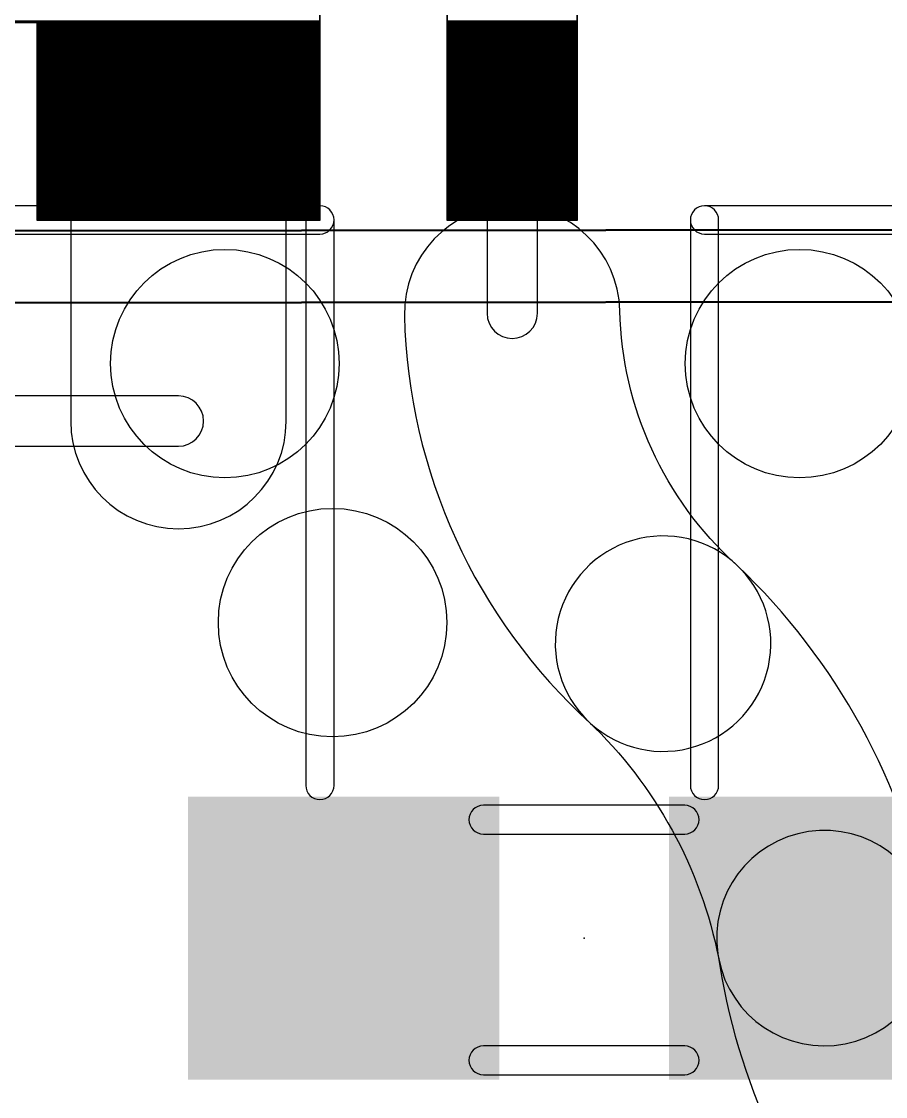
# Model space of a CAD drawing. Extents: x -21 to 88, y -12 to 76.
# Drawn here: x 40.851 to 43.906, y 30.245 to 34.047 of the extents above; entities that cross this region are included whole.
import ezdxf

# ---------------------------------------------------------------- set-up
doc = ezdxf.new("R2010")
doc.units = 0
for name, color, linetype in [('1', 22, 'CONTINUOUS'), ('16', 175, 'CONTINUOUS'), ('18', 82, 'CONTINUOUS'), ('23', 7, 'CONTINUOUS'), ('51', 253, 'CONTINUOUS')]:
    doc.layers.add(name, color=color, linetype=linetype)

# ---------------------------------------------------------------- blocks, each defined once
blk = doc.blocks.new('RECT')
blk.add_solid([(-0.5, -0.5), (0.5, -0.5), (-0.5, 0.5), (0.5, 0.5)])
blk = doc.blocks.new('ROUNDV')
blk.add_circle((0, 0), 0.5)

msp = doc.modelspace()

# ---------------------------------------------------------------- linework, layer by layer
at = {"layer": '1'}
for points in [[(42.8147, 35.875), (42.8147, 33.345, 1), (42.8173, 33.345), (42.8173, 35.875, 1)], [(42.3573, 33.345), (42.3573, 35.625, 1), (42.3547, 35.625), (42.3547, 33.345, 1)], [(41.9047, 35.375), (41.9047, 33.345, 1), (41.9073, 33.345), (41.9073, 35.375, 1)], [(38.706, 34.0449), (41.906, 34.0449, 1), (41.906, 34.0475), (38.706, 34.0475, 1)], [(40.906, 34.0463), (39.706, 34.0463, 1), (39.706, 34.0437), (40.906, 34.0437, 1)], [(40.9073, 33.345), (40.9073, 34.045, 1), (40.9047, 34.045), (40.9047, 33.345, 1)], [(40.906, 34.0424), (41.906, 34.0424, 1), (41.906, 34.0449), (40.906, 34.0449, 1)], [(40.906, 34.0399), (41.906, 34.0399, 1), (41.906, 34.0424), (40.906, 34.0424, 1)], [(40.906, 34.0373), (41.906, 34.0373, 1), (41.906, 34.0399), (40.906, 34.0399, 1)], [(40.906, 34.0348), (41.906, 34.0348, 1), (41.906, 34.0373), (40.906, 34.0373, 1)], [(40.906, 34.0322), (41.906, 34.0322, 1), (41.906, 34.0348), (40.906, 34.0348, 1)], [(40.906, 34.0297), (41.906, 34.0297, 1), (41.906, 34.0322), (40.906, 34.0322, 1)], [(40.906, 34.0272), (41.906, 34.0272, 1), (41.906, 34.0297), (40.906, 34.0297, 1)], [(40.906, 34.0246), (41.906, 34.0246, 1), (41.906, 34.0272), (40.906, 34.0272, 1)], [(42.356, 34.0449), (42.816, 34.0449, 1), (42.816, 34.0475), (42.356, 34.0475, 1)], [(42.356, 34.0373), (42.816, 34.0373, 1), (42.816, 34.0399), (42.356, 34.0399, 1)], [(42.356, 34.0348), (42.816, 34.0348, 1), (42.816, 34.0373), (42.356, 34.0373, 1)], [(42.356, 34.0322), (42.816, 34.0322, 1), (42.816, 34.0348), (42.356, 34.0348, 1)], [(42.356, 34.0297), (42.816, 34.0297, 1), (42.816, 34.0322), (42.356, 34.0322, 1)], [(42.356, 34.0246), (42.816, 34.0246, 1), (42.816, 34.0272), (42.356, 34.0272, 1)], [(42.356, 34.0424), (42.816, 34.0424, 1), (42.816, 34.0449), (42.356, 34.0449, 1)], [(42.356, 34.0399), (42.816, 34.0399, 1), (42.816, 34.0424), (42.356, 34.0424, 1)], [(42.356, 34.0272), (42.816, 34.0272, 1), (42.816, 34.0297), (42.356, 34.0297, 1)], [(40.906, 34.0221), (41.906, 34.0221, 1), (41.906, 34.0246), (40.906, 34.0246, 1)], [(40.906, 34.0195), (41.906, 34.0195, 1), (41.906, 34.0221), (40.906, 34.0221, 1)], [(40.906, 34.017), (41.906, 34.017, 1), (41.906, 34.0195), (40.906, 34.0195, 1)], [(40.906, 34.0145), (41.906, 34.0145, 1), (41.906, 34.017), (40.906, 34.017, 1)], [(40.906, 34.0119), (41.906, 34.0119, 1), (41.906, 34.0145), (40.906, 34.0145, 1)], [(40.906, 34.0094), (41.906, 34.0094, 1), (41.906, 34.0119), (40.906, 34.0119, 1)], [(40.906, 34.0068), (41.906, 34.0068, 1), (41.906, 34.0094), (40.906, 34.0094, 1)], [(40.906, 34.0043), (41.906, 34.0043, 1), (41.906, 34.0068), (40.906, 34.0068, 1)], [(40.906, 34.0018), (41.906, 34.0018, 1), (41.906, 34.0043), (40.906, 34.0043, 1)], [(40.906, 33.9992), (41.906, 33.9992, 1), (41.906, 34.0018), (40.906, 34.0018, 1)], [(40.906, 33.9967), (41.906, 33.9967, 1), (41.906, 33.9992), (40.906, 33.9992, 1)], [(40.906, 33.9941), (41.906, 33.9941, 1), (41.906, 33.9967), (40.906, 33.9967, 1)], [(40.906, 33.9916), (41.906, 33.9916, 1), (41.906, 33.9941), (40.906, 33.9941, 1)], [(40.906, 33.989), (41.906, 33.989, 1), (41.906, 33.9916), (40.906, 33.9916, 1)], [(40.906, 33.9865), (41.906, 33.9865, 1), (41.906, 33.989), (40.906, 33.989, 1)], [(42.356, 34.0195), (42.816, 34.0195, 1), (42.816, 34.0221), (42.356, 34.0221, 1)], [(42.356, 34.0145), (42.816, 34.0145, 1), (42.816, 34.017), (42.356, 34.017, 1)], [(42.356, 34.0119), (42.816, 34.0119, 1), (42.816, 34.0145), (42.356, 34.0145, 1)], [(42.356, 34.0068), (42.816, 34.0068, 1), (42.816, 34.0094), (42.356, 34.0094, 1)], [(42.356, 33.9992), (42.816, 33.9992, 1), (42.816, 34.0018), (42.356, 34.0018, 1)], [(42.356, 33.9967), (42.816, 33.9967, 1), (42.816, 33.9992), (42.356, 33.9992, 1)], [(42.356, 33.9941), (42.816, 33.9941, 1), (42.816, 33.9967), (42.356, 33.9967, 1)], [(42.356, 33.9916), (42.816, 33.9916, 1), (42.816, 33.9941), (42.356, 33.9941, 1)], [(42.356, 33.989), (42.816, 33.989, 1), (42.816, 33.9916), (42.356, 33.9916, 1)], [(42.356, 34.0221), (42.816, 34.0221, 1), (42.816, 34.0246), (42.356, 34.0246, 1)], [(42.356, 34.017), (42.816, 34.017, 1), (42.816, 34.0195), (42.356, 34.0195, 1)], [(42.356, 34.0094), (42.816, 34.0094, 1), (42.816, 34.0119), (42.356, 34.0119, 1)], [(42.356, 34.0043), (42.816, 34.0043, 1), (42.816, 34.0068), (42.356, 34.0068, 1)], [(42.356, 34.0018), (42.816, 34.0018, 1), (42.816, 34.0043), (42.356, 34.0043, 1)], [(42.356, 33.9865), (42.816, 33.9865, 1), (42.816, 33.989), (42.356, 33.989, 1)], [(40.906, 33.984), (41.906, 33.984, 1), (41.906, 33.9865), (40.906, 33.9865, 1)], [(40.906, 33.9814), (41.906, 33.9814, 1), (41.906, 33.984), (40.906, 33.984, 1)], [(40.906, 33.9789), (41.906, 33.9789, 1), (41.906, 33.9814), (40.906, 33.9814, 1)], [(40.906, 33.9763), (41.906, 33.9763, 1), (41.906, 33.9789), (40.906, 33.9789, 1)], [(40.906, 33.9738), (41.906, 33.9738, 1), (41.906, 33.9763), (40.906, 33.9763, 1)], [(40.906, 33.9713), (41.906, 33.9713, 1), (41.906, 33.9738), (40.906, 33.9738, 1)], [(40.906, 33.9687), (41.906, 33.9687, 1), (41.906, 33.9713), (40.906, 33.9713, 1)], [(40.906, 33.9662), (41.906, 33.9662, 1), (41.906, 33.9687), (40.906, 33.9687, 1)], [(40.906, 33.9636), (41.906, 33.9636, 1), (41.906, 33.9662), (40.906, 33.9662, 1)], [(40.906, 33.9611), (41.906, 33.9611, 1), (41.906, 33.9636), (40.906, 33.9636, 1)], [(40.906, 33.9586), (41.906, 33.9586, 1), (41.906, 33.9611), (40.906, 33.9611, 1)], [(40.906, 33.956), (41.906, 33.956, 1), (41.906, 33.9586), (40.906, 33.9586, 1)], [(40.906, 33.9535), (41.906, 33.9535, 1), (41.906, 33.956), (40.906, 33.956, 1)], [(40.906, 33.9509), (41.906, 33.9509, 1), (41.906, 33.9535), (40.906, 33.9535, 1)], [(41.025, 33.575), (41.025, 32.6338, 1), (41.787, 32.6338), (41.787, 33.575, 1)], [(42.356, 33.9814), (42.816, 33.9814, 1), (42.816, 33.984), (42.356, 33.984, 1)], [(42.356, 33.9763), (42.816, 33.9763, 1), (42.816, 33.9789), (42.356, 33.9789, 1)], [(42.356, 33.9738), (42.816, 33.9738, 1), (42.816, 33.9763), (42.356, 33.9763, 1)], [(42.356, 33.9687), (42.816, 33.9687, 1), (42.816, 33.9713), (42.356, 33.9713, 1)], [(42.356, 33.9636), (42.816, 33.9636, 1), (42.816, 33.9662), (42.356, 33.9662, 1)], [(42.356, 33.9586), (42.816, 33.9586, 1), (42.816, 33.9611), (42.356, 33.9611, 1)], [(42.356, 33.956), (42.816, 33.956, 1), (42.816, 33.9586), (42.356, 33.9586, 1)], [(42.356, 33.9535), (42.816, 33.9535, 1), (42.816, 33.956), (42.356, 33.956, 1)], [(42.356, 33.9509), (42.816, 33.9509, 1), (42.816, 33.9535), (42.356, 33.9535, 1)], [(42.356, 33.984), (42.816, 33.984, 1), (42.816, 33.9865), (42.356, 33.9865, 1)], [(42.356, 33.9789), (42.816, 33.9789, 1), (42.816, 33.9814), (42.356, 33.9814, 1)], [(42.356, 33.9713), (42.816, 33.9713, 1), (42.816, 33.9738), (42.356, 33.9738, 1)], [(42.356, 33.9662), (42.816, 33.9662, 1), (42.816, 33.9687), (42.356, 33.9687, 1)], [(42.356, 33.9611), (42.816, 33.9611, 1), (42.816, 33.9636), (42.356, 33.9636, 1)], [(40.906, 33.9484), (41.906, 33.9484, 1), (41.906, 33.9509), (40.906, 33.9509, 1)], [(40.906, 33.9459), (41.906, 33.9459, 1), (41.906, 33.9484), (40.906, 33.9484, 1)], [(40.906, 33.9433), (41.906, 33.9433, 1), (41.906, 33.9459), (40.906, 33.9459, 1)], [(40.906, 33.9408), (41.906, 33.9408, 1), (41.906, 33.9433), (40.906, 33.9433, 1)], [(40.906, 33.9382), (41.906, 33.9382, 1), (41.906, 33.9408), (40.906, 33.9408, 1)], [(40.906, 33.9357), (41.906, 33.9357, 1), (41.906, 33.9382), (40.906, 33.9382, 1)], [(40.906, 33.9332), (41.906, 33.9332, 1), (41.906, 33.9357), (40.906, 33.9357, 1)], [(40.906, 33.9306), (41.906, 33.9306, 1), (41.906, 33.9332), (40.906, 33.9332, 1)], [(40.906, 33.9281), (41.906, 33.9281, 1), (41.906, 33.9306), (40.906, 33.9306, 1)], [(40.906, 33.9255), (41.906, 33.9255, 1), (41.906, 33.9281), (40.906, 33.9281, 1)], [(40.906, 33.923), (41.906, 33.923, 1), (41.906, 33.9255), (40.906, 33.9255, 1)], [(40.906, 33.9205), (41.906, 33.9205, 1), (41.906, 33.923), (40.906, 33.923, 1)], [(40.906, 33.9179), (41.906, 33.9179, 1), (41.906, 33.9205), (40.906, 33.9205, 1)], [(40.906, 33.9154), (41.906, 33.9154, 1), (41.906, 33.9179), (40.906, 33.9179, 1)], [(40.906, 33.9128), (41.906, 33.9128, 1), (41.906, 33.9154), (40.906, 33.9154, 1)], [(42.356, 33.9433), (42.816, 33.9433, 1), (42.816, 33.9459), (42.356, 33.9459, 1)], [(42.356, 33.9382), (42.816, 33.9382, 1), (42.816, 33.9408), (42.356, 33.9408, 1)], [(42.356, 33.9357), (42.816, 33.9357, 1), (42.816, 33.9382), (42.356, 33.9382, 1)], [(42.356, 33.9306), (42.816, 33.9306, 1), (42.816, 33.9332), (42.356, 33.9332, 1)], [(42.356, 33.9255), (42.816, 33.9255, 1), (42.816, 33.9281), (42.356, 33.9281, 1)], [(42.356, 33.9205), (42.816, 33.9205, 1), (42.816, 33.923), (42.356, 33.923, 1)], [(42.356, 33.9179), (42.816, 33.9179, 1), (42.816, 33.9205), (42.356, 33.9205, 1)], [(42.356, 33.9154), (42.816, 33.9154, 1), (42.816, 33.9179), (42.356, 33.9179, 1)], [(42.356, 33.9128), (42.816, 33.9128, 1), (42.816, 33.9154), (42.356, 33.9154, 1)], [(42.356, 33.9484), (42.816, 33.9484, 1), (42.816, 33.9509), (42.356, 33.9509, 1)], [(42.356, 33.9459), (42.816, 33.9459, 1), (42.816, 33.9484), (42.356, 33.9484, 1)], [(42.356, 33.9408), (42.816, 33.9408, 1), (42.816, 33.9433), (42.356, 33.9433, 1)], [(42.356, 33.9332), (42.816, 33.9332, 1), (42.816, 33.9357), (42.356, 33.9357, 1)], [(42.356, 33.9281), (42.816, 33.9281, 1), (42.816, 33.9306), (42.356, 33.9306, 1)], [(42.356, 33.923), (42.816, 33.923, 1), (42.816, 33.9255), (42.356, 33.9255, 1)], [(40.906, 33.9103), (41.906, 33.9103, 1), (41.906, 33.9128), (40.906, 33.9128, 1)], [(40.906, 33.9077), (41.906, 33.9077, 1), (41.906, 33.9103), (40.906, 33.9103, 1)], [(40.906, 33.9052), (41.906, 33.9052, 1), (41.906, 33.9077), (40.906, 33.9077, 1)], [(40.906, 33.9027), (41.906, 33.9027, 1), (41.906, 33.9052), (40.906, 33.9052, 1)], [(40.906, 33.9001), (41.906, 33.9001, 1), (41.906, 33.9027), (40.906, 33.9027, 1)], [(40.906, 33.8976), (41.906, 33.8976, 1), (41.906, 33.9001), (40.906, 33.9001, 1)], [(40.906, 33.895), (41.906, 33.895, 1), (41.906, 33.8976), (40.906, 33.8976, 1)], [(40.906, 33.8925), (41.906, 33.8925, 1), (41.906, 33.895), (40.906, 33.895, 1)], [(40.906, 33.89), (41.906, 33.89, 1), (41.906, 33.8925), (40.906, 33.8925, 1)], [(40.906, 33.8874), (41.906, 33.8874, 1), (41.906, 33.89), (40.906, 33.89, 1)], [(40.906, 33.8849), (41.906, 33.8849, 1), (41.906, 33.8874), (40.906, 33.8874, 1)], [(40.906, 33.8823), (41.906, 33.8823, 1), (41.906, 33.8849), (40.906, 33.8849, 1)], [(40.906, 33.8798), (41.906, 33.8798, 1), (41.906, 33.8823), (40.906, 33.8823, 1)], [(40.906, 33.8773), (41.906, 33.8773, 1), (41.906, 33.8798), (40.906, 33.8798, 1)], [(40.906, 33.8747), (41.906, 33.8747, 1), (41.906, 33.8773), (40.906, 33.8773, 1)], [(42.356, 33.9077), (42.816, 33.9077, 1), (42.816, 33.9103), (42.356, 33.9103, 1)], [(42.356, 33.9001), (42.816, 33.9001, 1), (42.816, 33.9027), (42.356, 33.9027, 1)], [(42.356, 33.8976), (42.816, 33.8976, 1), (42.816, 33.9001), (42.356, 33.9001, 1)], [(42.356, 33.895), (42.816, 33.895, 1), (42.816, 33.8976), (42.356, 33.8976, 1)], [(42.356, 33.8925), (42.816, 33.8925, 1), (42.816, 33.895), (42.356, 33.895, 1)], [(42.356, 33.8874), (42.816, 33.8874, 1), (42.816, 33.89), (42.356, 33.89, 1)], [(42.356, 33.8823), (42.816, 33.8823, 1), (42.816, 33.8849), (42.356, 33.8849, 1)], [(42.356, 33.8773), (42.816, 33.8773, 1), (42.816, 33.8798), (42.356, 33.8798, 1)], [(42.356, 33.8747), (42.816, 33.8747, 1), (42.816, 33.8773), (42.356, 33.8773, 1)], [(42.356, 33.9103), (42.816, 33.9103, 1), (42.816, 33.9128), (42.356, 33.9128, 1)], [(42.356, 33.9052), (42.816, 33.9052, 1), (42.816, 33.9077), (42.356, 33.9077, 1)], [(42.356, 33.9027), (42.816, 33.9027, 1), (42.816, 33.9052), (42.356, 33.9052, 1)], [(42.356, 33.89), (42.816, 33.89, 1), (42.816, 33.8925), (42.356, 33.8925, 1)], [(42.356, 33.8849), (42.816, 33.8849, 1), (42.816, 33.8874), (42.356, 33.8874, 1)], [(42.356, 33.8798), (42.816, 33.8798, 1), (42.816, 33.8823), (42.356, 33.8823, 1)], [(40.906, 33.8722), (41.906, 33.8722, 1), (41.906, 33.8747), (40.906, 33.8747, 1)], [(40.906, 33.8696), (41.906, 33.8696, 1), (41.906, 33.8722), (40.906, 33.8722, 1)], [(40.906, 33.8671), (41.906, 33.8671, 1), (41.906, 33.8696), (40.906, 33.8696, 1)], [(40.906, 33.8646), (41.906, 33.8646, 1), (41.906, 33.8671), (40.906, 33.8671, 1)], [(40.906, 33.862), (41.906, 33.862, 1), (41.906, 33.8646), (40.906, 33.8646, 1)], [(40.906, 33.8595), (41.906, 33.8595, 1), (41.906, 33.862), (40.906, 33.862, 1)], [(40.906, 33.8569), (41.906, 33.8569, 1), (41.906, 33.8595), (40.906, 33.8595, 1)], [(40.906, 33.8544), (41.906, 33.8544, 1), (41.906, 33.8569), (40.906, 33.8569, 1)], [(40.906, 33.8519), (41.906, 33.8519, 1), (41.906, 33.8544), (40.906, 33.8544, 1)], [(40.906, 33.8493), (41.906, 33.8493, 1), (41.906, 33.8519), (40.906, 33.8519, 1)], [(40.906, 33.8468), (41.906, 33.8468, 1), (41.906, 33.8493), (40.906, 33.8493, 1)], [(40.906, 33.8442), (41.906, 33.8442, 1), (41.906, 33.8468), (40.906, 33.8468, 1)], [(40.906, 33.8417), (41.906, 33.8417, 1), (41.906, 33.8442), (40.906, 33.8442, 1)], [(40.906, 33.8392), (41.906, 33.8392, 1), (41.906, 33.8417), (40.906, 33.8417, 1)], [(40.906, 33.8366), (41.906, 33.8366, 1), (41.906, 33.8392), (40.906, 33.8392, 1)], [(42.356, 33.8696), (42.816, 33.8696, 1), (42.816, 33.8722), (42.356, 33.8722, 1)], [(42.356, 33.862), (42.816, 33.862, 1), (42.816, 33.8646), (42.356, 33.8646, 1)], [(42.356, 33.8595), (42.816, 33.8595, 1), (42.816, 33.862), (42.356, 33.862, 1)], [(42.356, 33.8569), (42.816, 33.8569, 1), (42.816, 33.8595), (42.356, 33.8595, 1)], [(42.356, 33.8544), (42.816, 33.8544, 1), (42.816, 33.8569), (42.356, 33.8569, 1)], [(42.356, 33.8493), (42.816, 33.8493, 1), (42.816, 33.8519), (42.356, 33.8519, 1)], [(42.356, 33.8442), (42.816, 33.8442, 1), (42.816, 33.8468), (42.356, 33.8468, 1)], [(42.356, 33.8392), (42.816, 33.8392, 1), (42.816, 33.8417), (42.356, 33.8417, 1)], [(42.356, 33.8366), (42.816, 33.8366, 1), (42.816, 33.8392), (42.356, 33.8392, 1)], [(42.356, 33.8722), (42.816, 33.8722, 1), (42.816, 33.8747), (42.356, 33.8747, 1)], [(42.356, 33.8671), (42.816, 33.8671, 1), (42.816, 33.8696), (42.356, 33.8696, 1)], [(42.356, 33.8646), (42.816, 33.8646, 1), (42.816, 33.8671), (42.356, 33.8671, 1)], [(42.356, 33.8519), (42.816, 33.8519, 1), (42.816, 33.8544), (42.356, 33.8544, 1)], [(42.356, 33.8468), (42.816, 33.8468, 1), (42.816, 33.8493), (42.356, 33.8493, 1)], [(42.356, 33.8417), (42.816, 33.8417, 1), (42.816, 33.8442), (42.356, 33.8442, 1)], [(40.906, 33.8341), (41.906, 33.8341, 1), (41.906, 33.8366), (40.906, 33.8366, 1)], [(40.906, 33.8315), (41.906, 33.8315, 1), (41.906, 33.8341), (40.906, 33.8341, 1)], [(40.906, 33.829), (41.906, 33.829, 1), (41.906, 33.8315), (40.906, 33.8315, 1)], [(40.906, 33.8264), (41.906, 33.8264, 1), (41.906, 33.829), (40.906, 33.829, 1)], [(40.906, 33.8239), (41.906, 33.8239, 1), (41.906, 33.8264), (40.906, 33.8264, 1)], [(40.906, 33.8214), (41.906, 33.8214, 1), (41.906, 33.8239), (40.906, 33.8239, 1)], [(40.906, 33.8188), (41.906, 33.8188, 1), (41.906, 33.8214), (40.906, 33.8214, 1)], [(40.906, 33.8163), (41.906, 33.8163, 1), (41.906, 33.8188), (40.906, 33.8188, 1)], [(40.906, 33.8137), (41.906, 33.8137, 1), (41.906, 33.8163), (40.906, 33.8163, 1)], [(40.906, 33.8112), (41.906, 33.8112, 1), (41.906, 33.8137), (40.906, 33.8137, 1)], [(40.906, 33.8087), (41.906, 33.8087, 1), (41.906, 33.8112), (40.906, 33.8112, 1)], [(40.906, 33.8061), (41.906, 33.8061, 1), (41.906, 33.8087), (40.906, 33.8087, 1)], [(40.906, 33.8036), (41.906, 33.8036, 1), (41.906, 33.8061), (40.906, 33.8061, 1)], [(40.906, 33.801), (41.906, 33.801, 1), (41.906, 33.8036), (40.906, 33.8036, 1)], [(40.906, 33.7985), (41.906, 33.7985, 1), (41.906, 33.801), (40.906, 33.801, 1)], [(42.356, 33.8315), (42.816, 33.8315, 1), (42.816, 33.8341), (42.356, 33.8341, 1)], [(42.356, 33.8264), (42.816, 33.8264, 1), (42.816, 33.829), (42.356, 33.829, 1)], [(42.356, 33.8214), (42.816, 33.8214, 1), (42.816, 33.8239), (42.356, 33.8239, 1)], [(42.356, 33.8188), (42.816, 33.8188, 1), (42.816, 33.8214), (42.356, 33.8214, 1)], [(42.356, 33.8163), (42.816, 33.8163, 1), (42.816, 33.8188), (42.356, 33.8188, 1)], [(42.356, 33.8137), (42.816, 33.8137, 1), (42.816, 33.8163), (42.356, 33.8163, 1)], [(42.356, 33.8061), (42.816, 33.8061, 1), (42.816, 33.8087), (42.356, 33.8087, 1)], [(42.356, 33.801), (42.816, 33.801, 1), (42.816, 33.8036), (42.356, 33.8036, 1)], [(42.356, 33.7985), (42.816, 33.7985, 1), (42.816, 33.801), (42.356, 33.801, 1)], [(42.356, 33.8341), (42.816, 33.8341, 1), (42.816, 33.8366), (42.356, 33.8366, 1)], [(42.356, 33.829), (42.816, 33.829, 1), (42.816, 33.8315), (42.356, 33.8315, 1)], [(42.356, 33.8239), (42.816, 33.8239, 1), (42.816, 33.8264), (42.356, 33.8264, 1)], [(42.356, 33.8112), (42.816, 33.8112, 1), (42.816, 33.8137), (42.356, 33.8137, 1)], [(42.356, 33.8087), (42.816, 33.8087, 1), (42.816, 33.8112), (42.356, 33.8112, 1)], [(42.356, 33.8036), (42.816, 33.8036, 1), (42.816, 33.8061), (42.356, 33.8061, 1)], [(40.906, 33.796), (41.906, 33.796, 1), (41.906, 33.7985), (40.906, 33.7985, 1)], [(40.906, 33.7934), (41.906, 33.7934, 1), (41.906, 33.796), (40.906, 33.796, 1)], [(40.906, 33.7909), (41.906, 33.7909, 1), (41.906, 33.7934), (40.906, 33.7934, 1)], [(40.906, 33.7883), (41.906, 33.7883, 1), (41.906, 33.7909), (40.906, 33.7909, 1)], [(40.906, 33.7858), (41.906, 33.7858, 1), (41.906, 33.7883), (40.906, 33.7883, 1)], [(40.906, 33.7833), (41.906, 33.7833, 1), (41.906, 33.7858), (40.906, 33.7858, 1)], [(40.906, 33.7807), (41.906, 33.7807, 1), (41.906, 33.7833), (40.906, 33.7833, 1)], [(40.906, 33.7782), (41.906, 33.7782, 1), (41.906, 33.7807), (40.906, 33.7807, 1)], [(40.906, 33.7756), (41.906, 33.7756, 1), (41.906, 33.7782), (40.906, 33.7782, 1)], [(40.906, 33.7731), (41.906, 33.7731, 1), (41.906, 33.7756), (40.906, 33.7756, 1)], [(40.906, 33.7706), (41.906, 33.7706, 1), (41.906, 33.7731), (40.906, 33.7731, 1)], [(40.906, 33.768), (41.906, 33.768, 1), (41.906, 33.7706), (40.906, 33.7706, 1)], [(40.906, 33.7655), (41.906, 33.7655, 1), (41.906, 33.768), (40.906, 33.768, 1)], [(40.906, 33.7629), (41.906, 33.7629, 1), (41.906, 33.7655), (40.906, 33.7655, 1)], [(40.906, 33.7604), (41.906, 33.7604, 1), (41.906, 33.7629), (40.906, 33.7629, 1)], [(42.356, 33.7934), (42.816, 33.7934, 1), (42.816, 33.796), (42.356, 33.796, 1)], [(42.356, 33.7883), (42.816, 33.7883, 1), (42.816, 33.7909), (42.356, 33.7909, 1)], [(42.356, 33.7833), (42.816, 33.7833, 1), (42.816, 33.7858), (42.356, 33.7858, 1)], [(42.356, 33.7807), (42.816, 33.7807, 1), (42.816, 33.7833), (42.356, 33.7833, 1)], [(42.356, 33.7782), (42.816, 33.7782, 1), (42.816, 33.7807), (42.356, 33.7807, 1)], [(42.356, 33.7756), (42.816, 33.7756, 1), (42.816, 33.7782), (42.356, 33.7782, 1)], [(42.356, 33.768), (42.816, 33.768, 1), (42.816, 33.7706), (42.356, 33.7706, 1)], [(42.356, 33.7629), (42.816, 33.7629, 1), (42.816, 33.7655), (42.356, 33.7655, 1)], [(42.356, 33.7604), (42.816, 33.7604, 1), (42.816, 33.7629), (42.356, 33.7629, 1)], [(42.356, 33.796), (42.816, 33.796, 1), (42.816, 33.7985), (42.356, 33.7985, 1)], [(42.356, 33.7909), (42.816, 33.7909, 1), (42.816, 33.7934), (42.356, 33.7934, 1)], [(42.356, 33.7858), (42.816, 33.7858, 1), (42.816, 33.7883), (42.356, 33.7883, 1)], [(42.356, 33.7731), (42.816, 33.7731, 1), (42.816, 33.7756), (42.356, 33.7756, 1)], [(42.356, 33.7706), (42.816, 33.7706, 1), (42.816, 33.7731), (42.356, 33.7731, 1)], [(42.356, 33.7655), (42.816, 33.7655, 1), (42.816, 33.768), (42.356, 33.768, 1)], [(40.906, 33.7579), (41.906, 33.7579, 1), (41.906, 33.7604), (40.906, 33.7604, 1)], [(40.906, 33.7553), (41.906, 33.7553, 1), (41.906, 33.7579), (40.906, 33.7579, 1)], [(40.906, 33.7528), (41.906, 33.7528, 1), (41.906, 33.7553), (40.906, 33.7553, 1)], [(40.906, 33.7502), (41.906, 33.7502, 1), (41.906, 33.7528), (40.906, 33.7528, 1)], [(40.906, 33.7477), (41.906, 33.7477, 1), (41.906, 33.7502), (40.906, 33.7502, 1)], [(40.906, 33.7451), (41.906, 33.7451, 1), (41.906, 33.7477), (40.906, 33.7477, 1)], [(40.906, 33.7426), (41.906, 33.7426, 1), (41.906, 33.7451), (40.906, 33.7451, 1)], [(40.906, 33.7401), (41.906, 33.7401, 1), (41.906, 33.7426), (40.906, 33.7426, 1)], [(40.906, 33.7375), (41.906, 33.7375, 1), (41.906, 33.7401), (40.906, 33.7401, 1)], [(40.906, 33.735), (41.906, 33.735, 1), (41.906, 33.7375), (40.906, 33.7375, 1)], [(40.906, 33.7324), (41.906, 33.7324, 1), (41.906, 33.735), (40.906, 33.735, 1)], [(40.906, 33.7299), (41.906, 33.7299, 1), (41.906, 33.7324), (40.906, 33.7324, 1)], [(40.906, 33.7274), (41.906, 33.7274, 1), (41.906, 33.7299), (40.906, 33.7299, 1)], [(40.906, 33.7248), (41.906, 33.7248, 1), (41.906, 33.7274), (40.906, 33.7274, 1)], [(40.906, 33.7223), (41.906, 33.7223, 1), (41.906, 33.7248), (40.906, 33.7248, 1)], [(42.356, 33.7553), (42.816, 33.7553, 1), (42.816, 33.7579), (42.356, 33.7579, 1)], [(42.356, 33.7502), (42.816, 33.7502, 1), (42.816, 33.7528), (42.356, 33.7528, 1)], [(42.356, 33.7451), (42.816, 33.7451, 1), (42.816, 33.7477), (42.356, 33.7477, 1)], [(42.356, 33.7401), (42.816, 33.7401, 1), (42.816, 33.7426), (42.356, 33.7426, 1)], [(42.356, 33.7375), (42.816, 33.7375, 1), (42.816, 33.7401), (42.356, 33.7401, 1)], [(42.356, 33.7324), (42.816, 33.7324, 1), (42.816, 33.735), (42.356, 33.735, 1)], [(42.356, 33.7248), (42.816, 33.7248, 1), (42.816, 33.7274), (42.356, 33.7274, 1)], [(42.356, 33.7223), (42.816, 33.7223, 1), (42.816, 33.7248), (42.356, 33.7248, 1)], [(42.356, 33.7579), (42.816, 33.7579, 1), (42.816, 33.7604), (42.356, 33.7604, 1)], [(42.356, 33.7528), (42.816, 33.7528, 1), (42.816, 33.7553), (42.356, 33.7553, 1)], [(42.356, 33.7477), (42.816, 33.7477, 1), (42.816, 33.7502), (42.356, 33.7502, 1)], [(42.356, 33.7426), (42.816, 33.7426, 1), (42.816, 33.7451), (42.356, 33.7451, 1)], [(42.356, 33.735), (42.816, 33.735, 1), (42.816, 33.7375), (42.356, 33.7375, 1)], [(42.356, 33.7299), (42.816, 33.7299, 1), (42.816, 33.7324), (42.356, 33.7324, 1)], [(42.356, 33.7274), (42.816, 33.7274, 1), (42.816, 33.7299), (42.356, 33.7299, 1)], [(40.906, 33.7197), (41.906, 33.7197, 1), (41.906, 33.7223), (40.906, 33.7223, 1)], [(40.906, 33.7172), (41.906, 33.7172, 1), (41.906, 33.7197), (40.906, 33.7197, 1)], [(40.906, 33.7147), (41.906, 33.7147, 1), (41.906, 33.7172), (40.906, 33.7172, 1)], [(40.906, 33.7121), (41.906, 33.7121, 1), (41.906, 33.7147), (40.906, 33.7147, 1)], [(40.906, 33.7096), (41.906, 33.7096, 1), (41.906, 33.7121), (40.906, 33.7121, 1)], [(40.906, 33.707), (41.906, 33.707, 1), (41.906, 33.7096), (40.906, 33.7096, 1)], [(40.906, 33.7045), (41.906, 33.7045, 1), (41.906, 33.707), (40.906, 33.707, 1)], [(40.906, 33.702), (41.906, 33.702, 1), (41.906, 33.7045), (40.906, 33.7045, 1)], [(40.906, 33.6994), (41.906, 33.6994, 1), (41.906, 33.702), (40.906, 33.702, 1)], [(40.906, 33.6969), (41.906, 33.6969, 1), (41.906, 33.6994), (40.906, 33.6994, 1)], [(40.906, 33.6943), (41.906, 33.6943, 1), (41.906, 33.6969), (40.906, 33.6969, 1)], [(40.906, 33.6918), (41.906, 33.6918, 1), (41.906, 33.6943), (40.906, 33.6943, 1)], [(40.906, 33.6893), (41.906, 33.6893, 1), (41.906, 33.6918), (40.906, 33.6918, 1)], [(40.906, 33.6867), (41.906, 33.6867, 1), (41.906, 33.6893), (40.906, 33.6893, 1)], [(40.906, 33.6842), (41.906, 33.6842, 1), (41.906, 33.6867), (40.906, 33.6867, 1)], [(42.356, 33.7197), (42.816, 33.7197, 1), (42.816, 33.7223), (42.356, 33.7223, 1)], [(42.356, 33.7172), (42.816, 33.7172, 1), (42.816, 33.7197), (42.356, 33.7197, 1)], [(42.356, 33.7121), (42.816, 33.7121, 1), (42.816, 33.7147), (42.356, 33.7147, 1)], [(42.356, 33.707), (42.816, 33.707, 1), (42.816, 33.7096), (42.356, 33.7096, 1)], [(42.356, 33.702), (42.816, 33.702, 1), (42.816, 33.7045), (42.356, 33.7045, 1)], [(42.356, 33.6994), (42.816, 33.6994, 1), (42.816, 33.702), (42.356, 33.702, 1)], [(42.356, 33.6943), (42.816, 33.6943, 1), (42.816, 33.6969), (42.356, 33.6969, 1)], [(42.356, 33.6867), (42.816, 33.6867, 1), (42.816, 33.6893), (42.356, 33.6893, 1)], [(42.356, 33.6842), (42.816, 33.6842, 1), (42.816, 33.6867), (42.356, 33.6867, 1)], [(42.356, 33.7147), (42.816, 33.7147, 1), (42.816, 33.7172), (42.356, 33.7172, 1)], [(42.356, 33.7096), (42.816, 33.7096, 1), (42.816, 33.7121), (42.356, 33.7121, 1)], [(42.356, 33.7045), (42.816, 33.7045, 1), (42.816, 33.707), (42.356, 33.707, 1)], [(42.356, 33.6969), (42.816, 33.6969, 1), (42.816, 33.6994), (42.356, 33.6994, 1)], [(42.356, 33.6918), (42.816, 33.6918, 1), (42.816, 33.6943), (42.356, 33.6943, 1)], [(42.356, 33.6893), (42.816, 33.6893, 1), (42.816, 33.6918), (42.356, 33.6918, 1)], [(40.906, 33.6816), (41.906, 33.6816, 1), (41.906, 33.6842), (40.906, 33.6842, 1)], [(40.906, 33.6791), (41.906, 33.6791, 1), (41.906, 33.6816), (40.906, 33.6816, 1)], [(40.906, 33.6766), (41.906, 33.6766, 1), (41.906, 33.6791), (40.906, 33.6791, 1)], [(40.906, 33.674), (41.906, 33.674, 1), (41.906, 33.6766), (40.906, 33.6766, 1)], [(40.906, 33.6715), (41.906, 33.6715, 1), (41.906, 33.674), (40.906, 33.674, 1)], [(40.906, 33.6689), (41.906, 33.6689, 1), (41.906, 33.6715), (40.906, 33.6715, 1)], [(40.906, 33.6664), (41.906, 33.6664, 1), (41.906, 33.6689), (40.906, 33.6689, 1)], [(40.906, 33.6638), (41.906, 33.6638, 1), (41.906, 33.6664), (40.906, 33.6664, 1)], [(40.906, 33.6613), (41.906, 33.6613, 1), (41.906, 33.6638), (40.906, 33.6638, 1)], [(40.906, 33.6588), (41.906, 33.6588, 1), (41.906, 33.6613), (40.906, 33.6613, 1)], [(40.906, 33.6562), (41.906, 33.6562, 1), (41.906, 33.6588), (40.906, 33.6588, 1)], [(40.906, 33.6537), (41.906, 33.6537, 1), (41.906, 33.6562), (40.906, 33.6562, 1)], [(40.906, 33.6511), (41.906, 33.6511, 1), (41.906, 33.6537), (40.906, 33.6537, 1)], [(40.906, 33.6486), (41.906, 33.6486, 1), (41.906, 33.6511), (40.906, 33.6511, 1)], [(40.906, 33.6461), (41.906, 33.6461, 1), (41.906, 33.6486), (40.906, 33.6486, 1)], [(42.356, 33.6816), (42.816, 33.6816, 1), (42.816, 33.6842), (42.356, 33.6842, 1)], [(42.356, 33.6791), (42.816, 33.6791, 1), (42.816, 33.6816), (42.356, 33.6816, 1)], [(42.356, 33.674), (42.816, 33.674, 1), (42.816, 33.6766), (42.356, 33.6766, 1)], [(42.356, 33.6689), (42.816, 33.6689, 1), (42.816, 33.6715), (42.356, 33.6715, 1)], [(42.356, 33.6638), (42.816, 33.6638, 1), (42.816, 33.6664), (42.356, 33.6664, 1)], [(42.356, 33.6613), (42.816, 33.6613, 1), (42.816, 33.6638), (42.356, 33.6638, 1)], [(42.356, 33.6562), (42.816, 33.6562, 1), (42.816, 33.6588), (42.356, 33.6588, 1)], [(42.356, 33.6511), (42.816, 33.6511, 1), (42.816, 33.6537), (42.356, 33.6537, 1)], [(42.356, 33.6461), (42.816, 33.6461, 1), (42.816, 33.6486), (42.356, 33.6486, 1)], [(42.356, 33.6766), (42.816, 33.6766, 1), (42.816, 33.6791), (42.356, 33.6791, 1)], [(42.356, 33.6715), (42.816, 33.6715, 1), (42.816, 33.674), (42.356, 33.674, 1)], [(42.356, 33.6664), (42.816, 33.6664, 1), (42.816, 33.6689), (42.356, 33.6689, 1)], [(42.356, 33.6588), (42.816, 33.6588, 1), (42.816, 33.6613), (42.356, 33.6613, 1)], [(42.356, 33.6537), (42.816, 33.6537, 1), (42.816, 33.6562), (42.356, 33.6562, 1)], [(42.356, 33.6486), (42.816, 33.6486, 1), (42.816, 33.6511), (42.356, 33.6511, 1)], [(42.4971, 33.575), (42.4971, 33.0148, 1), (42.6749, 33.0148), (42.6749, 33.575, 1)], [(40.906, 33.6435), (41.906, 33.6435, 1), (41.906, 33.6461), (40.906, 33.6461, 1)], [(40.906, 33.641), (41.906, 33.641, 1), (41.906, 33.6435), (40.906, 33.6435, 1)], [(40.906, 33.6384), (41.906, 33.6384, 1), (41.906, 33.641), (40.906, 33.641, 1)], [(40.906, 33.6359), (41.906, 33.6359, 1), (41.906, 33.6384), (40.906, 33.6384, 1)], [(40.906, 33.6334), (41.906, 33.6334, 1), (41.906, 33.6359), (40.906, 33.6359, 1)], [(40.906, 33.6308), (41.906, 33.6308, 1), (41.906, 33.6334), (40.906, 33.6334, 1)], [(40.906, 33.6283), (41.906, 33.6283, 1), (41.906, 33.6308), (40.906, 33.6308, 1)], [(40.906, 33.6257), (41.906, 33.6257, 1), (41.906, 33.6283), (40.906, 33.6283, 1)], [(40.906, 33.6232), (41.906, 33.6232, 1), (41.906, 33.6257), (40.906, 33.6257, 1)], [(40.906, 33.6207), (41.906, 33.6207, 1), (41.906, 33.6232), (40.906, 33.6232, 1)], [(40.906, 33.6181), (41.906, 33.6181, 1), (41.906, 33.6207), (40.906, 33.6207, 1)], [(40.906, 33.6156), (41.906, 33.6156, 1), (41.906, 33.6181), (40.906, 33.6181, 1)], [(40.906, 33.613), (41.906, 33.613, 1), (41.906, 33.6156), (40.906, 33.6156, 1)], [(40.906, 33.6105), (41.906, 33.6105, 1), (41.906, 33.613), (40.906, 33.613, 1)], [(40.906, 33.608), (41.906, 33.608, 1), (41.906, 33.6105), (40.906, 33.6105, 1)], [(42.356, 33.6435), (42.816, 33.6435, 1), (42.816, 33.6461), (42.356, 33.6461, 1)], [(42.356, 33.641), (42.816, 33.641, 1), (42.816, 33.6435), (42.356, 33.6435, 1)], [(42.356, 33.6384), (42.816, 33.6384, 1), (42.816, 33.641), (42.356, 33.641, 1)], [(42.356, 33.6308), (42.816, 33.6308, 1), (42.816, 33.6334), (42.356, 33.6334, 1)], [(42.356, 33.6257), (42.816, 33.6257, 1), (42.816, 33.6283), (42.356, 33.6283, 1)], [(42.356, 33.6232), (42.816, 33.6232, 1), (42.816, 33.6257), (42.356, 33.6257, 1)], [(42.356, 33.6181), (42.816, 33.6181, 1), (42.816, 33.6207), (42.356, 33.6207, 1)], [(42.356, 33.613), (42.816, 33.613, 1), (42.816, 33.6156), (42.356, 33.6156, 1)], [(42.356, 33.608), (42.816, 33.608, 1), (42.816, 33.6105), (42.356, 33.6105, 1)], [(42.356, 33.6359), (42.816, 33.6359, 1), (42.816, 33.6384), (42.356, 33.6384, 1)], [(42.356, 33.6334), (42.816, 33.6334, 1), (42.816, 33.6359), (42.356, 33.6359, 1)], [(42.356, 33.6283), (42.816, 33.6283, 1), (42.816, 33.6308), (42.356, 33.6308, 1)], [(42.356, 33.6207), (42.816, 33.6207, 1), (42.816, 33.6232), (42.356, 33.6232, 1)], [(42.356, 33.6156), (42.816, 33.6156, 1), (42.816, 33.6181), (42.356, 33.6181, 1)], [(42.356, 33.6105), (42.816, 33.6105, 1), (42.816, 33.613), (42.356, 33.613, 1)], [(40.906, 33.6054), (41.906, 33.6054, 1), (41.906, 33.608), (40.906, 33.608, 1)], [(40.906, 33.6029), (41.906, 33.6029, 1), (41.906, 33.6054), (40.906, 33.6054, 1)], [(40.906, 33.6003), (41.906, 33.6003, 1), (41.906, 33.6029), (40.906, 33.6029, 1)], [(40.906, 33.5978), (41.906, 33.5978, 1), (41.906, 33.6003), (40.906, 33.6003, 1)], [(40.906, 33.5953), (41.906, 33.5953, 1), (41.906, 33.5978), (40.906, 33.5978, 1)], [(40.906, 33.5927), (41.906, 33.5927, 1), (41.906, 33.5953), (40.906, 33.5953, 1)], [(40.906, 33.5902), (41.906, 33.5902, 1), (41.906, 33.5927), (40.906, 33.5927, 1)], [(40.906, 33.5876), (41.906, 33.5876, 1), (41.906, 33.5902), (40.906, 33.5902, 1)], [(40.906, 33.5851), (41.906, 33.5851, 1), (41.906, 33.5876), (40.906, 33.5876, 1)], [(40.906, 33.5825), (41.906, 33.5825, 1), (41.906, 33.5851), (40.906, 33.5851, 1)], [(40.906, 33.58), (41.906, 33.58, 1), (41.906, 33.5825), (40.906, 33.5825, 1)], [(40.906, 33.5775), (41.906, 33.5775, 1), (41.906, 33.58), (40.906, 33.58, 1)], [(40.906, 33.5749), (41.906, 33.5749, 1), (41.906, 33.5775), (40.906, 33.5775, 1)], [(40.906, 33.5724), (41.906, 33.5724, 1), (41.906, 33.5749), (40.906, 33.5749, 1)], [(40.906, 33.5698), (41.906, 33.5698, 1), (41.906, 33.5724), (40.906, 33.5724, 1)], [(42.356, 33.6054), (42.816, 33.6054, 1), (42.816, 33.608), (42.356, 33.608, 1)], [(42.356, 33.6029), (42.816, 33.6029, 1), (42.816, 33.6054), (42.356, 33.6054, 1)], [(42.356, 33.6003), (42.816, 33.6003, 1), (42.816, 33.6029), (42.356, 33.6029, 1)], [(42.356, 33.5927), (42.816, 33.5927, 1), (42.816, 33.5953), (42.356, 33.5953, 1)], [(42.356, 33.5876), (42.816, 33.5876, 1), (42.816, 33.5902), (42.356, 33.5902, 1)], [(42.356, 33.5851), (42.816, 33.5851, 1), (42.816, 33.5876), (42.356, 33.5876, 1)], [(42.356, 33.5825), (42.816, 33.5825, 1), (42.816, 33.5851), (42.356, 33.5851, 1)], [(42.356, 33.58), (42.816, 33.58, 1), (42.816, 33.5825), (42.356, 33.5825, 1)], [(42.356, 33.5749), (42.816, 33.5749, 1), (42.816, 33.5775), (42.356, 33.5775, 1)], [(42.356, 33.5698), (42.816, 33.5698, 1), (42.816, 33.5724), (42.356, 33.5724, 1)], [(42.356, 33.5978), (42.816, 33.5978, 1), (42.816, 33.6003), (42.356, 33.6003, 1)], [(42.356, 33.5953), (42.816, 33.5953, 1), (42.816, 33.5978), (42.356, 33.5978, 1)], [(42.356, 33.5902), (42.816, 33.5902, 1), (42.816, 33.5927), (42.356, 33.5927, 1)], [(42.356, 33.5775), (42.816, 33.5775, 1), (42.816, 33.58), (42.356, 33.58, 1)], [(42.356, 33.5724), (42.816, 33.5724, 1), (42.816, 33.5749), (42.356, 33.5749, 1)], [(40.906, 33.5673), (41.906, 33.5673, 1), (41.906, 33.5698), (40.906, 33.5698, 1)], [(40.906, 33.5648), (41.906, 33.5648, 1), (41.906, 33.5673), (40.906, 33.5673, 1)], [(40.906, 33.5622), (41.906, 33.5622, 1), (41.906, 33.5648), (40.906, 33.5648, 1)], [(40.906, 33.5597), (41.906, 33.5597, 1), (41.906, 33.5622), (40.906, 33.5622, 1)], [(40.906, 33.5571), (41.906, 33.5571, 1), (41.906, 33.5597), (40.906, 33.5597, 1)], [(40.906, 33.5546), (41.906, 33.5546, 1), (41.906, 33.5571), (40.906, 33.5571, 1)], [(40.906, 33.5521), (41.906, 33.5521, 1), (41.906, 33.5546), (40.906, 33.5546, 1)], [(40.906, 33.5495), (41.906, 33.5495, 1), (41.906, 33.5521), (40.906, 33.5521, 1)], [(40.906, 33.547), (41.906, 33.547, 1), (41.906, 33.5495), (40.906, 33.5495, 1)], [(40.906, 33.5444), (41.906, 33.5444, 1), (41.906, 33.547), (40.906, 33.547, 1)], [(40.906, 33.5419), (41.906, 33.5419, 1), (41.906, 33.5444), (40.906, 33.5444, 1)], [(40.906, 33.5394), (41.906, 33.5394, 1), (41.906, 33.5419), (40.906, 33.5419, 1)], [(40.906, 33.5368), (41.906, 33.5368, 1), (41.906, 33.5394), (40.906, 33.5394, 1)], [(40.906, 33.5343), (41.906, 33.5343, 1), (41.906, 33.5368), (40.906, 33.5368, 1)], [(40.906, 33.5317), (41.906, 33.5317, 1), (41.906, 33.5343), (40.906, 33.5343, 1)], [(42.356, 33.5648), (42.816, 33.5648, 1), (42.816, 33.5673), (42.356, 33.5673, 1)], [(42.356, 33.5622), (42.816, 33.5622, 1), (42.816, 33.5648), (42.356, 33.5648, 1)], [(42.356, 33.5571), (42.816, 33.5571, 1), (42.816, 33.5597), (42.356, 33.5597, 1)], [(42.356, 33.5495), (42.816, 33.5495, 1), (42.816, 33.5521), (42.356, 33.5521, 1)], [(42.356, 33.547), (42.816, 33.547, 1), (42.816, 33.5495), (42.356, 33.5495, 1)], [(42.356, 33.5444), (42.816, 33.5444, 1), (42.816, 33.547), (42.356, 33.547, 1)], [(42.356, 33.5419), (42.816, 33.5419, 1), (42.816, 33.5444), (42.356, 33.5444, 1)], [(42.356, 33.5368), (42.816, 33.5368, 1), (42.816, 33.5394), (42.356, 33.5394, 1)], [(42.356, 33.5317), (42.816, 33.5317, 1), (42.816, 33.5343), (42.356, 33.5343, 1)], [(42.356, 33.5673), (42.816, 33.5673, 1), (42.816, 33.5698), (42.356, 33.5698, 1)], [(42.356, 33.5597), (42.816, 33.5597, 1), (42.816, 33.5622), (42.356, 33.5622, 1)], [(42.356, 33.5546), (42.816, 33.5546, 1), (42.816, 33.5571), (42.356, 33.5571, 1)], [(42.356, 33.5521), (42.816, 33.5521, 1), (42.816, 33.5546), (42.356, 33.5546, 1)], [(42.356, 33.5394), (42.816, 33.5394, 1), (42.816, 33.5419), (42.356, 33.5419, 1)], [(42.356, 33.5343), (42.816, 33.5343, 1), (42.816, 33.5368), (42.356, 33.5368, 1)], [(40.906, 33.5292), (41.906, 33.5292, 1), (41.906, 33.5317), (40.906, 33.5317, 1)], [(40.906, 33.5267), (41.906, 33.5267, 1), (41.906, 33.5292), (40.906, 33.5292, 1)], [(40.906, 33.5241), (41.906, 33.5241, 1), (41.906, 33.5267), (40.906, 33.5267, 1)], [(40.906, 33.5216), (41.906, 33.5216, 1), (41.906, 33.5241), (40.906, 33.5241, 1)], [(40.906, 33.519), (41.906, 33.519, 1), (41.906, 33.5216), (40.906, 33.5216, 1)], [(40.906, 33.5165), (41.906, 33.5165, 1), (41.906, 33.519), (40.906, 33.519, 1)], [(40.906, 33.514), (41.906, 33.514, 1), (41.906, 33.5165), (40.906, 33.5165, 1)], [(40.906, 33.5114), (41.906, 33.5114, 1), (41.906, 33.514), (40.906, 33.514, 1)], [(40.906, 33.5089), (41.906, 33.5089, 1), (41.906, 33.5114), (40.906, 33.5114, 1)], [(40.906, 33.5063), (41.906, 33.5063, 1), (41.906, 33.5089), (40.906, 33.5089, 1)], [(40.906, 33.5038), (41.906, 33.5038, 1), (41.906, 33.5063), (40.906, 33.5063, 1)], [(40.906, 33.5012), (41.906, 33.5012, 1), (41.906, 33.5038), (40.906, 33.5038, 1)], [(40.906, 33.4987), (41.906, 33.4987, 1), (41.906, 33.5012), (40.906, 33.5012, 1)], [(40.906, 33.4962), (41.906, 33.4962, 1), (41.906, 33.4987), (40.906, 33.4987, 1)], [(40.906, 33.4936), (41.906, 33.4936, 1), (41.906, 33.4962), (40.906, 33.4962, 1)], [(42.356, 33.5267), (42.816, 33.5267, 1), (42.816, 33.5292), (42.356, 33.5292, 1)], [(42.356, 33.5241), (42.816, 33.5241, 1), (42.816, 33.5267), (42.356, 33.5267, 1)], [(42.356, 33.519), (42.816, 33.519, 1), (42.816, 33.5216), (42.356, 33.5216, 1)], [(42.356, 33.5114), (42.816, 33.5114, 1), (42.816, 33.514), (42.356, 33.514, 1)], [(42.356, 33.5089), (42.816, 33.5089, 1), (42.816, 33.5114), (42.356, 33.5114, 1)], [(42.356, 33.5063), (42.816, 33.5063, 1), (42.816, 33.5089), (42.356, 33.5089, 1)], [(42.356, 33.5038), (42.816, 33.5038, 1), (42.816, 33.5063), (42.356, 33.5063, 1)], [(42.356, 33.5012), (42.816, 33.5012, 1), (42.816, 33.5038), (42.356, 33.5038, 1)], [(42.356, 33.4936), (42.816, 33.4936, 1), (42.816, 33.4962), (42.356, 33.4962, 1)], [(42.356, 33.5292), (42.816, 33.5292, 1), (42.816, 33.5317), (42.356, 33.5317, 1)], [(42.356, 33.5216), (42.816, 33.5216, 1), (42.816, 33.5241), (42.356, 33.5241, 1)], [(42.356, 33.5165), (42.816, 33.5165, 1), (42.816, 33.519), (42.356, 33.519, 1)], [(42.356, 33.514), (42.816, 33.514, 1), (42.816, 33.5165), (42.356, 33.5165, 1)], [(42.356, 33.4987), (42.816, 33.4987, 1), (42.816, 33.5012), (42.356, 33.5012, 1)], [(42.356, 33.4962), (42.816, 33.4962, 1), (42.816, 33.4987), (42.356, 33.4987, 1)], [(40.906, 33.4911), (41.906, 33.4911, 1), (41.906, 33.4936), (40.906, 33.4936, 1)], [(40.906, 33.4885), (41.906, 33.4885, 1), (41.906, 33.4911), (40.906, 33.4911, 1)], [(40.906, 33.486), (41.906, 33.486, 1), (41.906, 33.4885), (40.906, 33.4885, 1)], [(40.906, 33.4835), (41.906, 33.4835, 1), (41.906, 33.486), (40.906, 33.486, 1)], [(40.906, 33.4809), (41.906, 33.4809, 1), (41.906, 33.4835), (40.906, 33.4835, 1)], [(40.906, 33.4784), (41.906, 33.4784, 1), (41.906, 33.4809), (40.906, 33.4809, 1)], [(40.906, 33.4758), (41.906, 33.4758, 1), (41.906, 33.4784), (40.906, 33.4784, 1)], [(40.906, 33.4733), (41.906, 33.4733, 1), (41.906, 33.4758), (40.906, 33.4758, 1)], [(40.906, 33.4708), (41.906, 33.4708, 1), (41.906, 33.4733), (40.906, 33.4733, 1)], [(40.906, 33.4682), (41.906, 33.4682, 1), (41.906, 33.4708), (40.906, 33.4708, 1)], [(40.906, 33.4657), (41.906, 33.4657, 1), (41.906, 33.4682), (40.906, 33.4682, 1)], [(40.906, 33.4631), (41.906, 33.4631, 1), (41.906, 33.4657), (40.906, 33.4657, 1)], [(40.906, 33.4606), (41.906, 33.4606, 1), (41.906, 33.4631), (40.906, 33.4631, 1)], [(40.906, 33.4581), (41.906, 33.4581, 1), (41.906, 33.4606), (40.906, 33.4606, 1)], [(40.906, 33.4555), (41.906, 33.4555, 1), (41.906, 33.4581), (40.906, 33.4581, 1)], [(42.356, 33.4885), (42.816, 33.4885, 1), (42.816, 33.4911), (42.356, 33.4911, 1)], [(42.356, 33.486), (42.816, 33.486, 1), (42.816, 33.4885), (42.356, 33.4885, 1)], [(42.356, 33.4809), (42.816, 33.4809, 1), (42.816, 33.4835), (42.356, 33.4835, 1)], [(42.356, 33.4758), (42.816, 33.4758, 1), (42.816, 33.4784), (42.356, 33.4784, 1)], [(42.356, 33.4708), (42.816, 33.4708, 1), (42.816, 33.4733), (42.356, 33.4733, 1)], [(42.356, 33.4682), (42.816, 33.4682, 1), (42.816, 33.4708), (42.356, 33.4708, 1)], [(42.356, 33.4657), (42.816, 33.4657, 1), (42.816, 33.4682), (42.356, 33.4682, 1)], [(42.356, 33.4631), (42.816, 33.4631, 1), (42.816, 33.4657), (42.356, 33.4657, 1)], [(42.356, 33.4555), (42.816, 33.4555, 1), (42.816, 33.4581), (42.356, 33.4581, 1)], [(42.356, 33.4911), (42.816, 33.4911, 1), (42.816, 33.4936), (42.356, 33.4936, 1)], [(42.356, 33.4835), (42.816, 33.4835, 1), (42.816, 33.486), (42.356, 33.486, 1)], [(42.356, 33.4784), (42.816, 33.4784, 1), (42.816, 33.4809), (42.356, 33.4809, 1)], [(42.356, 33.4733), (42.816, 33.4733, 1), (42.816, 33.4758), (42.356, 33.4758, 1)], [(42.356, 33.4606), (42.816, 33.4606, 1), (42.816, 33.4631), (42.356, 33.4631, 1)], [(42.356, 33.4581), (42.816, 33.4581, 1), (42.816, 33.4606), (42.356, 33.4606, 1)], [(40.906, 33.453), (41.906, 33.453, 1), (41.906, 33.4555), (40.906, 33.4555, 1)], [(40.906, 33.4504), (41.906, 33.4504, 1), (41.906, 33.453), (40.906, 33.453, 1)], [(40.906, 33.4479), (41.906, 33.4479, 1), (41.906, 33.4504), (40.906, 33.4504, 1)], [(40.906, 33.4454), (41.906, 33.4454, 1), (41.906, 33.4479), (40.906, 33.4479, 1)], [(40.906, 33.4428), (41.906, 33.4428, 1), (41.906, 33.4454), (40.906, 33.4454, 1)], [(40.906, 33.4403), (41.906, 33.4403, 1), (41.906, 33.4428), (40.906, 33.4428, 1)], [(40.906, 33.4377), (41.906, 33.4377, 1), (41.906, 33.4403), (40.906, 33.4403, 1)], [(40.906, 33.4352), (41.906, 33.4352, 1), (41.906, 33.4377), (40.906, 33.4377, 1)], [(40.906, 33.4327), (41.906, 33.4327, 1), (41.906, 33.4352), (40.906, 33.4352, 1)], [(40.906, 33.4301), (41.906, 33.4301, 1), (41.906, 33.4327), (40.906, 33.4327, 1)], [(40.906, 33.4276), (41.906, 33.4276, 1), (41.906, 33.4301), (40.906, 33.4301, 1)], [(40.906, 33.425), (41.906, 33.425, 1), (41.906, 33.4276), (40.906, 33.4276, 1)], [(40.906, 33.4225), (41.906, 33.4225, 1), (41.906, 33.425), (40.906, 33.425, 1)], [(40.906, 33.4199), (41.906, 33.4199, 1), (41.906, 33.4225), (40.906, 33.4225, 1)], [(40.906, 33.4174), (41.906, 33.4174, 1), (41.906, 33.4199), (40.906, 33.4199, 1)], [(42.356, 33.4504), (42.816, 33.4504, 1), (42.816, 33.453), (42.356, 33.453, 1)], [(42.356, 33.4479), (42.816, 33.4479, 1), (42.816, 33.4504), (42.356, 33.4504, 1)], [(42.356, 33.4428), (42.816, 33.4428, 1), (42.816, 33.4454), (42.356, 33.4454, 1)], [(42.356, 33.4377), (42.816, 33.4377, 1), (42.816, 33.4403), (42.356, 33.4403, 1)], [(42.356, 33.4327), (42.816, 33.4327, 1), (42.816, 33.4352), (42.356, 33.4352, 1)], [(42.356, 33.4301), (42.816, 33.4301, 1), (42.816, 33.4327), (42.356, 33.4327, 1)], [(42.356, 33.4276), (42.816, 33.4276, 1), (42.816, 33.4301), (42.356, 33.4301, 1)], [(42.356, 33.425), (42.816, 33.425, 1), (42.816, 33.4276), (42.356, 33.4276, 1)], [(42.356, 33.4199), (42.816, 33.4199, 1), (42.816, 33.4225), (42.356, 33.4225, 1)], [(42.356, 33.453), (42.816, 33.453, 1), (42.816, 33.4555), (42.356, 33.4555, 1)], [(42.356, 33.4454), (42.816, 33.4454, 1), (42.816, 33.4479), (42.356, 33.4479, 1)], [(42.356, 33.4403), (42.816, 33.4403, 1), (42.816, 33.4428), (42.356, 33.4428, 1)], [(42.356, 33.4352), (42.816, 33.4352, 1), (42.816, 33.4377), (42.356, 33.4377, 1)], [(42.356, 33.4225), (42.816, 33.4225, 1), (42.816, 33.425), (42.356, 33.425, 1)], [(42.356, 33.4174), (42.816, 33.4174, 1), (42.816, 33.4199), (42.356, 33.4199, 1)], [(40.906, 33.4149), (41.906, 33.4149, 1), (41.906, 33.4174), (40.906, 33.4174, 1)], [(40.906, 33.4123), (41.906, 33.4123, 1), (41.906, 33.4149), (40.906, 33.4149, 1)], [(40.906, 33.4098), (41.906, 33.4098, 1), (41.906, 33.4123), (40.906, 33.4123, 1)], [(40.906, 33.4072), (41.906, 33.4072, 1), (41.906, 33.4098), (40.906, 33.4098, 1)], [(40.906, 33.4047), (41.906, 33.4047, 1), (41.906, 33.4072), (40.906, 33.4072, 1)], [(40.906, 33.4022), (41.906, 33.4022, 1), (41.906, 33.4047), (40.906, 33.4047, 1)], [(40.906, 33.3996), (41.906, 33.3996, 1), (41.906, 33.4022), (40.906, 33.4022, 1)], [(40.906, 33.3971), (41.906, 33.3971, 1), (41.906, 33.3996), (40.906, 33.3996, 1)], [(40.906, 33.3945), (41.906, 33.3945, 1), (41.906, 33.3971), (40.906, 33.3971, 1)], [(40.906, 33.392), (41.906, 33.392, 1), (41.906, 33.3945), (40.906, 33.3945, 1)], [(40.906, 33.3895), (41.906, 33.3895, 1), (41.906, 33.392), (40.906, 33.392, 1)], [(40.906, 33.3869), (41.906, 33.3869, 1), (41.906, 33.3895), (40.906, 33.3895, 1)], [(40.906, 33.3844), (41.906, 33.3844, 1), (41.906, 33.3869), (40.906, 33.3869, 1)], [(40.906, 33.3818), (41.906, 33.3818, 1), (41.906, 33.3844), (40.906, 33.3844, 1)], [(40.906, 33.3793), (41.906, 33.3793, 1), (41.906, 33.3818), (40.906, 33.3818, 1)], [(42.9669, 33.0237, 1), (42.2051, 33.0059, 0.2053), (42.8632, 31.5644, 1), (43.3756, 32.1284, -0.2053)], [(42.356, 33.4123), (42.816, 33.4123, 1), (42.816, 33.4149), (42.356, 33.4149, 1)], [(42.356, 33.4098), (42.816, 33.4098, 1), (42.816, 33.4123), (42.356, 33.4123, 1)], [(42.356, 33.4072), (42.816, 33.4072, 1), (42.816, 33.4098), (42.356, 33.4098, 1)], [(42.356, 33.4047), (42.816, 33.4047, 1), (42.816, 33.4072), (42.356, 33.4072, 1)], [(42.356, 33.3996), (42.816, 33.3996, 1), (42.816, 33.4022), (42.356, 33.4022, 1)], [(42.356, 33.3945), (42.816, 33.3945, 1), (42.816, 33.3971), (42.356, 33.3971, 1)], [(42.356, 33.3895), (42.816, 33.3895, 1), (42.816, 33.392), (42.356, 33.392, 1)], [(42.356, 33.3869), (42.816, 33.3869, 1), (42.816, 33.3895), (42.356, 33.3895, 1)], [(42.356, 33.3818), (42.816, 33.3818, 1), (42.816, 33.3844), (42.356, 33.3844, 1)], [(42.356, 33.4149), (42.816, 33.4149, 1), (42.816, 33.4174), (42.356, 33.4174, 1)], [(42.356, 33.4022), (42.816, 33.4022, 1), (42.816, 33.4047), (42.356, 33.4047, 1)], [(42.356, 33.3971), (42.816, 33.3971, 1), (42.816, 33.3996), (42.356, 33.3996, 1)], [(42.356, 33.392), (42.816, 33.392, 1), (42.816, 33.3945), (42.356, 33.3945, 1)], [(42.356, 33.3844), (42.816, 33.3844, 1), (42.816, 33.3869), (42.356, 33.3869, 1)], [(42.356, 33.3793), (42.816, 33.3793, 1), (42.816, 33.3818), (42.356, 33.3818, 1)], [(40.906, 33.3768), (41.906, 33.3768, 1), (41.906, 33.3793), (40.906, 33.3793, 1)], [(40.906, 33.3742), (41.906, 33.3742, 1), (41.906, 33.3768), (40.906, 33.3768, 1)], [(40.906, 33.3717), (41.906, 33.3717, 1), (41.906, 33.3742), (40.906, 33.3742, 1)], [(40.906, 33.3691), (41.906, 33.3691, 1), (41.906, 33.3717), (40.906, 33.3717, 1)], [(40.906, 33.3666), (41.906, 33.3666, 1), (41.906, 33.3691), (40.906, 33.3691, 1)], [(40.906, 33.3641), (41.906, 33.3641, 1), (41.906, 33.3666), (40.906, 33.3666, 1)], [(40.906, 33.3615), (41.906, 33.3615, 1), (41.906, 33.3641), (40.906, 33.3641, 1)], [(40.906, 33.359), (41.906, 33.359, 1), (41.906, 33.3615), (40.906, 33.3615, 1)], [(40.906, 33.3564), (41.906, 33.3564, 1), (41.906, 33.359), (40.906, 33.359, 1)], [(40.906, 33.3539), (41.906, 33.3539, 1), (41.906, 33.3564), (40.906, 33.3564, 1)], [(40.906, 33.3514), (41.906, 33.3514, 1), (41.906, 33.3539), (40.906, 33.3539, 1)], [(40.906, 33.3488), (41.906, 33.3488, 1), (41.906, 33.3514), (40.906, 33.3514, 1)], [(40.906, 33.3463), (41.906, 33.3463, 1), (41.906, 33.3488), (40.906, 33.3488, 1)], [(41.906, 33.3463), (40.906, 33.3463, 1), (40.906, 33.3437), (41.906, 33.3437, 1)], [(40.906, 33.3437), (41.906, 33.3437, 1), (41.906, 33.3463), (40.906, 33.3463, 1)], [(42.356, 33.3742), (42.816, 33.3742, 1), (42.816, 33.3768), (42.356, 33.3768, 1)], [(42.356, 33.3717), (42.816, 33.3717, 1), (42.816, 33.3742), (42.356, 33.3742, 1)], [(42.356, 33.3691), (42.816, 33.3691, 1), (42.816, 33.3717), (42.356, 33.3717, 1)], [(42.356, 33.3666), (42.816, 33.3666, 1), (42.816, 33.3691), (42.356, 33.3691, 1)], [(42.356, 33.3615), (42.816, 33.3615, 1), (42.816, 33.3641), (42.356, 33.3641, 1)], [(42.356, 33.3564), (42.816, 33.3564, 1), (42.816, 33.359), (42.356, 33.359, 1)], [(42.356, 33.3514), (42.816, 33.3514, 1), (42.816, 33.3539), (42.356, 33.3539, 1)], [(42.356, 33.3488), (42.816, 33.3488, 1), (42.816, 33.3514), (42.356, 33.3514, 1)], [(42.816, 33.3463), (42.356, 33.3463, 1), (42.356, 33.3437), (42.816, 33.3437, 1)], [(42.356, 33.3437), (42.816, 33.3437, 1), (42.816, 33.3463), (42.356, 33.3463, 1)], [(42.356, 33.3768), (42.816, 33.3768, 1), (42.816, 33.3793), (42.356, 33.3793, 1)], [(42.356, 33.3641), (42.816, 33.3641, 1), (42.816, 33.3666), (42.356, 33.3666, 1)], [(42.356, 33.359), (42.816, 33.359, 1), (42.816, 33.3615), (42.356, 33.3615, 1)], [(42.356, 33.3539), (42.816, 33.3539, 1), (42.816, 33.3564), (42.356, 33.3564, 1)], [(42.356, 33.3463), (42.816, 33.3463, 1), (42.816, 33.3488), (42.356, 33.3488, 1)], [(57.1999, 33.327), (-6.8001, 33.252, 1), (-6.7999, 32.998), (57.2001, 33.073, 1)], [(41.406, 32.7227), (39.206, 32.7227, 1), (39.206, 32.5449), (41.406, 32.5449, 1)], [(43.3161, 30.732, 1), (44.0639, 30.878, 0.1555), (43.3822, 32.1223, 1), (42.8566, 31.5705, -0.1555)], [(44.0669, 30.8608, 1), (43.3131, 30.7492, 0.1445), (43.8746, 29.5375, 1), (44.447, 30.0405, -0.1445)]]:
    msp.add_lwpolyline(points, format="xyb", close=True, dxfattribs=at)
at = {"layer": '16'}
msp.add_lwpolyline([(-6.7999, 32.998), (84.0001, 33.098, 1), (83.9999, 33.352), (-6.8001, 33.252, 1)], format="xyb", close=True, dxfattribs=at)
at = {"layer": '23'}
for p in [(42.586, 33.345), (42.84, 30.805)]:
    msp.add_point(p, dxfattribs=at)
at = {"layer": '51'}
for points in [[(41.906, 33.395), (31.586, 33.395, 1), (31.586, 33.295), (41.906, 33.295, 1)], [(41.956, 31.345), (41.956, 33.345, 1), (41.856, 33.345), (41.856, 31.345, 1)], [(43.216, 33.345), (43.216, 31.345, 1), (43.316, 31.345), (43.316, 33.345, 1)], [(43.266, 33.295), (56.429, 33.295, 1), (56.429, 33.395), (43.266, 33.395, 1)], [(43.196, 31.2748), (42.484, 31.2748, 1), (42.484, 31.1732), (43.196, 31.1732, 1)], [(43.196, 30.4238), (42.484, 30.4238, 1), (42.484, 30.3222), (43.196, 30.3222, 1)]]:
    msp.add_lwpolyline(points, format="xyb", close=True, dxfattribs=at)

# ---------------------------------------------------------------- block references
at = {"layer": '1', "yscale": 0.46}
msp.add_blockref('RECT', (41.406, 33.575), dxfattribs=at)
at = {"layer": '1', "xscale": 0.46, "yscale": 0.46}
msp.add_blockref('RECT', (42.586, 33.575), dxfattribs=at)
at = {"layer": '1', "xscale": 1.1, "rotation": 180}
for p in [(41.99, 30.805), (43.69, 30.805)]:
    msp.add_blockref('RECT', p, dxfattribs=at)
at = {"layer": '18', "xscale": 0.808, "yscale": 0.808}
for p in [(41.57, 32.837), (41.57, 32.837), (41.57, 32.837), (41.57, 32.837), (43.602, 32.837), (43.602, 32.837), (43.602, 32.837), (43.602, 32.837), (41.951, 31.921), (41.951, 31.921), (41.951, 31.921), (41.951, 31.921)]:
    msp.add_blockref('ROUNDV', p, dxfattribs=at)
at = {"layer": '51', "xscale": 0.5001, "yscale": 0.95, "rotation": 180}
for p in [(42.2598, 30.7999), (43.4282, 30.7999)]:
    msp.add_blockref('RECT', p, dxfattribs=at)

doc.saveas('drawing.dxf')
